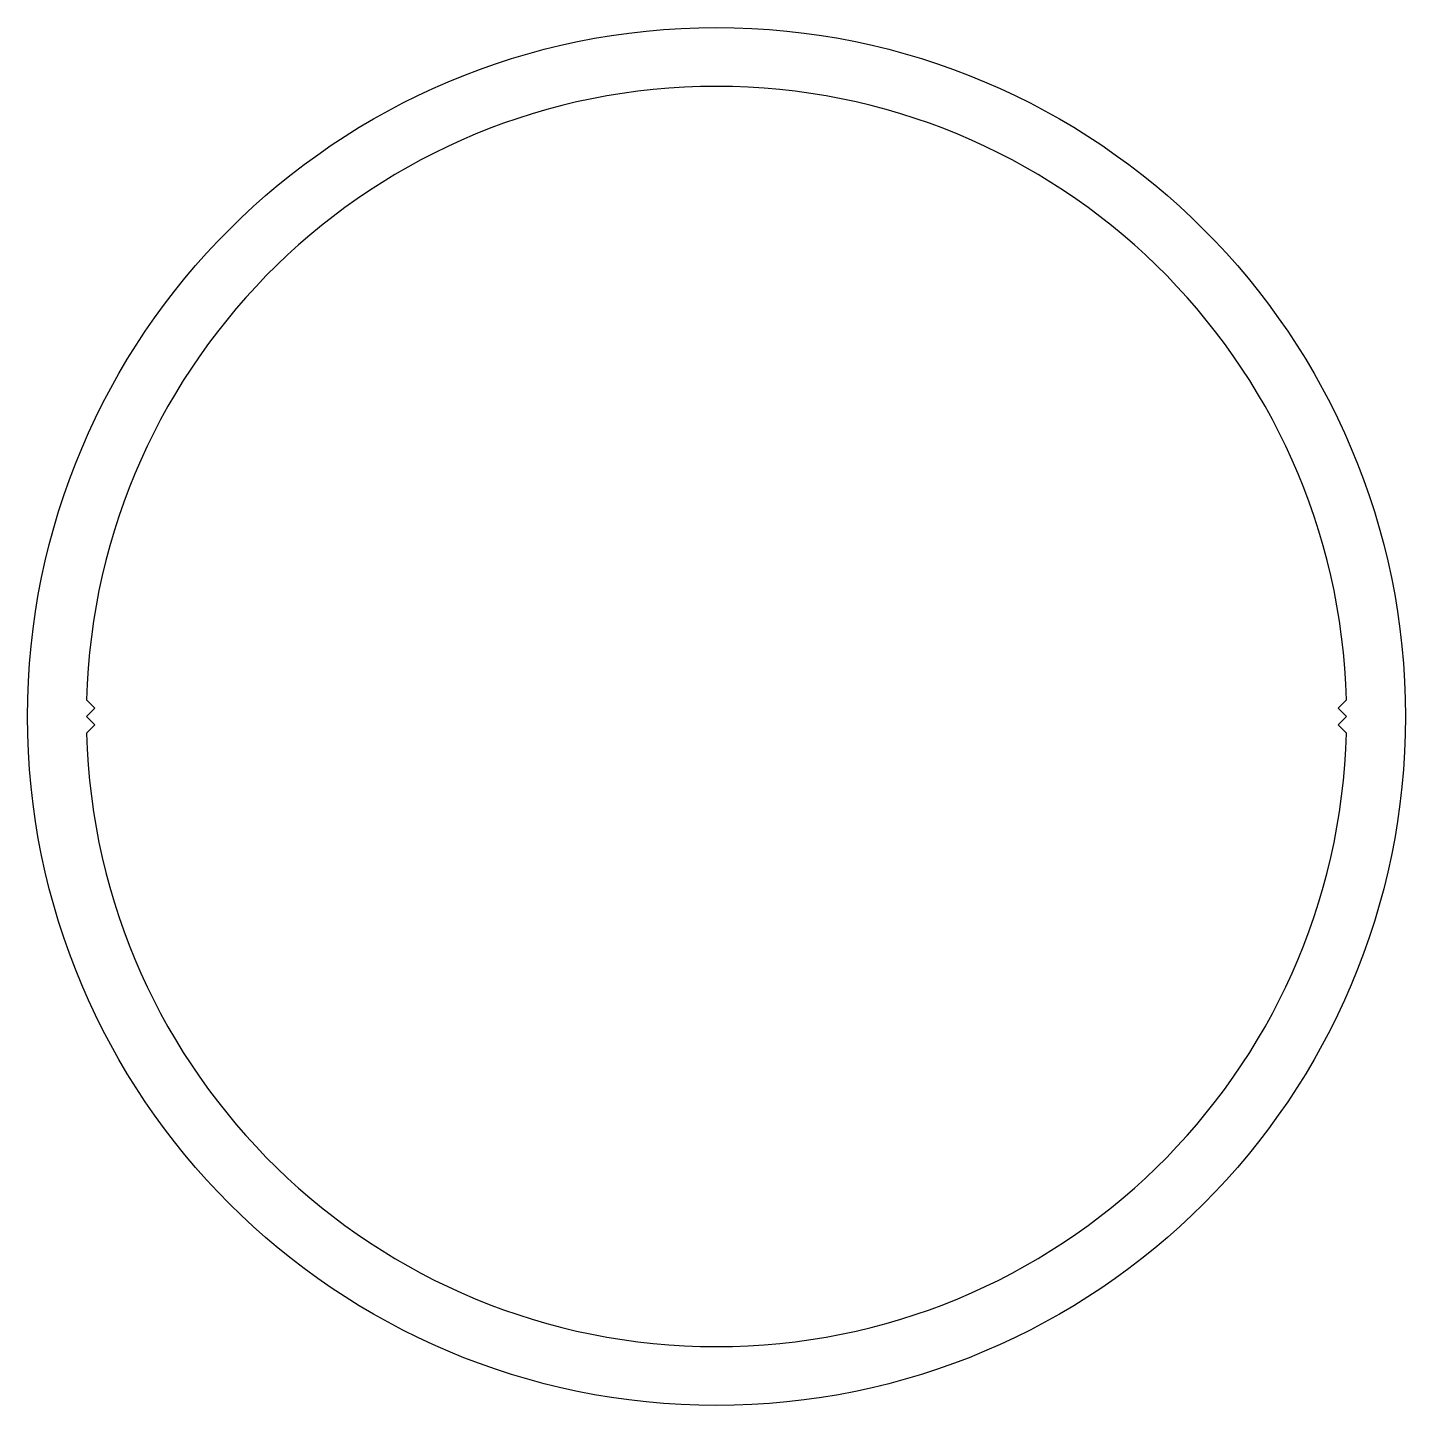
# Model space of a CAD drawing. Extents: x -20.8 to 20.8, y 0.4 to 42.1.
import ezdxf

# ---------------------------------------------------------------- set-up
doc = ezdxf.new("R2010")
doc.units = 0
doc.layers.get('0').update_dxf_attribs({"linetype": 'CONTINUOUS'})

msp = doc.modelspace()

# ---------------------------------------------------------------- linework, layer by layer
at = {"color": 7}
for p, q in [((-19.047, 21.728), (-18.8, 21.48)), ((18.792, 21.48), (19.04, 21.728)), ((-18.8, 21.48), (-19.054, 21.226)), ((19.046, 21.226), (18.792, 21.48)), ((-19.054, 21.226), (-18.8, 20.972)), ((-18.8, 20.972), (-19.047, 20.725)), ((18.792, 20.972), (19.046, 21.226)), ((19.04, 20.725), (18.792, 20.972))]:
    msp.add_line(p, q, dxfattribs=at)
msp.add_circle((-0.004, 21.226), 20.828, dxfattribs=at)
for start, end in [(1.5082, 178.4918), (181.5082, 358.4918)]:
    msp.add_arc((-0.004, 21.226), 19.05, start, end, dxfattribs=at)

doc.saveas('drawing.dxf')
